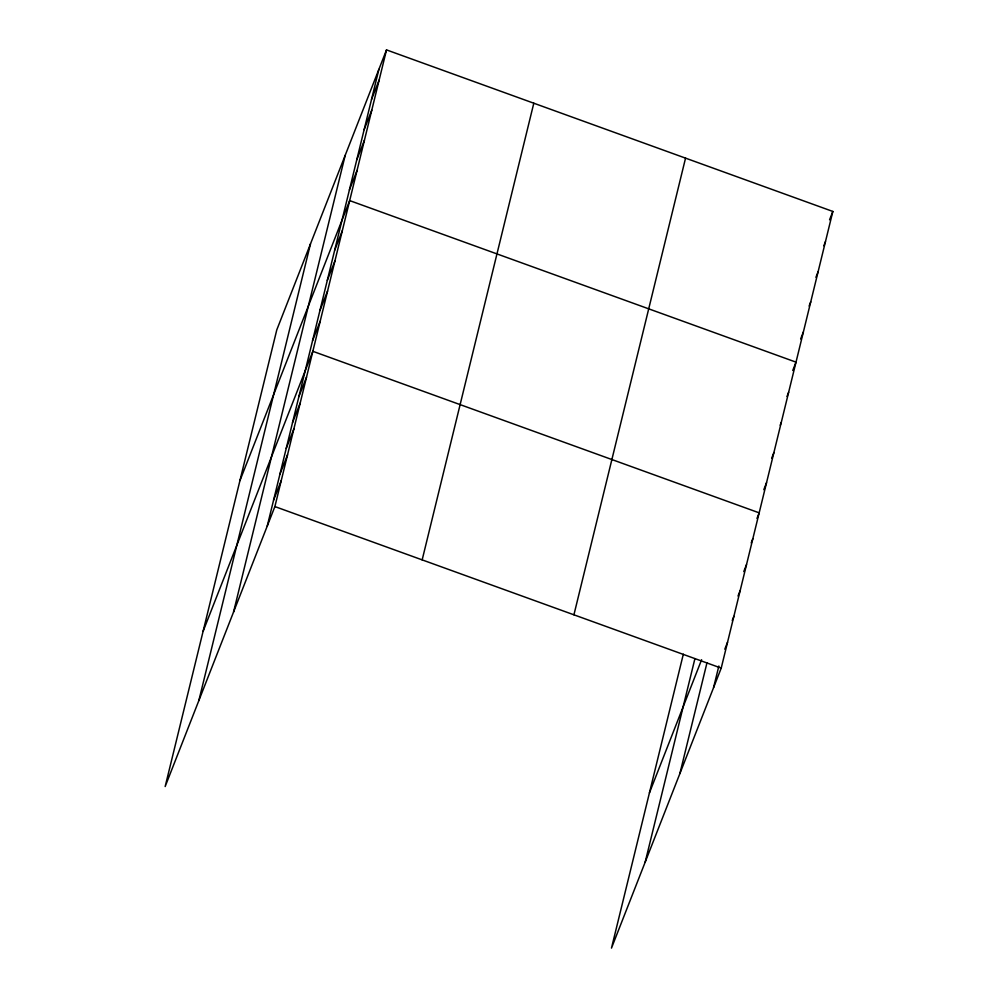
<?xml version="1.0" encoding="UTF-8"?>
<svg xmlns="http://www.w3.org/2000/svg" width="998" height="998" viewBox="0 0 998 998"><rect width="100%" height="100%" fill="white"/><g stroke="black" fill="none" stroke-linecap="round" stroke-linejoin="round"><path stroke-width="1.5" d="M198.852 700.584L310.478 243.911M233.557 612.011L345.196 155.339M267.252 526.033L378.878 69.361M386.513 49.9L276.783 329.876L165.157 786.549L274.887 506.572L386.513 49.9L832.843 211.451L721.217 668.124L611.487 948.1L683.331 654.189M422.166 559.89L533.805 103.206M573.925 614.805L685.551 158.133M645.182 862.135L694.92 658.63M679.888 773.55L706.958 662.859M713.582 687.585L718.859 666.015M371.518 99.501L379.14 80.04M364.145 129.64L371.78 110.179M356.785 159.78L364.407 140.319M349.412 189.932L357.034 170.458M239.957 480.587L349.674 200.598L796.005 362.149L792.736 370.495M334.679 250.211L342.302 230.738M327.307 280.351L334.941 260.89M319.946 310.49L327.569 291.029M312.574 340.63L320.208 321.169M203.118 631.285L312.836 351.308L759.166 512.847L756.983 518.411M298.876 396.643L306.511 377.182M292.551 422.528L300.186 403.067M286.226 448.401L293.861 428.94M279.902 474.287L287.536 454.814M273.577 500.16L281.211 480.699M829.575 219.785L832.843 211.451M823.837 245.758L825.471 241.591M815.927 277.294L818.111 271.73M809.104 306.037L810.738 301.87M800.645 338.958L803.365 332.01M786.998 396.456L788.632 392.289M780.174 425.21L781.272 422.428M771.716 458.132L773.899 452.568M763.807 489.669L766.539 482.708M649.449 792.836L701.606 659.715M751.207 542.9L752.841 538.733M743.784 571.555L746.516 564.606M738.009 596.043L740.192 590.492M732.233 620.531L733.867 616.365M724.81 649.199L727.542 642.238M274.887 506.572L721.217 668.124"/></g></svg>
